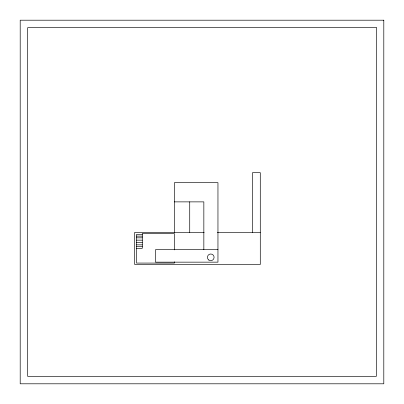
<?xml version="1.0" encoding="UTF-8"?>
<svg xmlns="http://www.w3.org/2000/svg" width="404" height="404" viewBox="0 0 404 404"><rect width="100%" height="100%" fill="white"/><g stroke="black" fill="none" stroke-linecap="round" stroke-linejoin="round"><path stroke-width="0.61" d="M174.382 201.874L203.843 201.874L203.843 249.596M204.166 232.386L134.699 232.386L134.699 264.479L260.287 264.479L260.287 172.659L252.51 172.659L252.51 232.386M217.352 232.386L260.287 232.386M142.284 234.36L136.582 234.36L136.582 263.075L174.382 263.075L174.382 261.817M136.582 236.128L142.284 236.128M136.582 237.835L142.284 237.835M136.582 240.148L142.284 240.148M136.582 242.37L142.284 242.37M136.582 244.839L142.284 244.839M136.582 246.526L142.284 246.526M136.582 248.309L142.284 248.309L142.284 233.537L174.382 233.537L174.382 249.879M217.958 249.692L155.484 249.692L155.484 262.156L217.958 262.156L217.958 182.684L174.382 182.684L174.382 232.386M189.728 201.874L189.728 232.386M383.8 20.2L20.2 20.2L20.2 383.8L383.8 383.8L383.8 20.2M376.336 27.664L27.664 27.664L27.664 376.336L376.336 376.336L376.336 27.664M208.772 260.009A3.338 3.338 0 0 0 214.069 257.702A3.338 3.338 0 0 0 209.423 254.273A3.338 3.338 0 0 0 208.772 260.009"/></g></svg>
